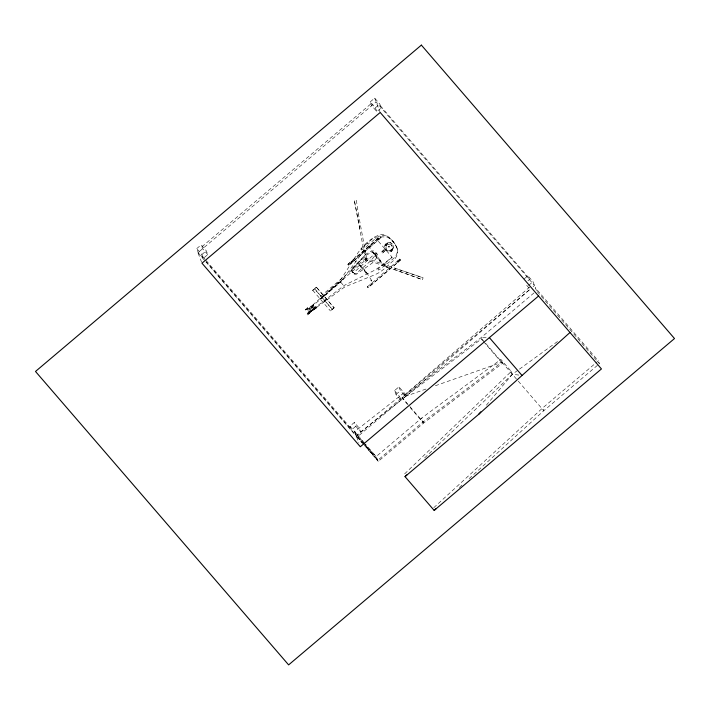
<?xml version="1.0" encoding="UTF-8"?>
<svg xmlns="http://www.w3.org/2000/svg" width="710" height="710" viewBox="0 0 710 710"><rect width="100%" height="100%" fill="white"/><g stroke="black" fill="none" stroke-linecap="round" stroke-linejoin="round"><path stroke-width="0.53" stroke-dasharray="3.55 2.66" d="M351.486 269.205L351.406 271.096L353.82 273.847L356.606 274.166L373.087 262.443L377.037 257.322L377.551 254.437L374.534 250.932L371.578 250.985L365.943 254.162L351.486 269.205L366.529 255.094L371.454 252.307L373.167 252.298L374.889 254.295L374.631 255.99L371.161 260.464L355.595 273.962L353.82 273.847M397.564 249.547L397.298 255.05L394.494 259.691L383.719 269.25A35.26 34.71 -21.1 0 1 373.762 275.205L344.785 286.92L311.379 311.14L309.311 308.752L309.107 308.22L340.081 280.654L357.245 253.949C362.748 245.394 370.975 237.708 380.675 234.46C388.982 234.318 395.31 243.024 397.476 249.361A12.647 6.816 55.4 0 0 386.835 237.025L381.607 236.856L376.983 239.394L366.209 248.944A35.26 34.71 -21.1 0 0 358.71 257.757L340.658 282.127L309.311 308.752M365.277 259.274L365.819 260.677L366.608 260.943L367.256 260.401L366.564 258.192L365.135 258.458L365.277 259.274L422.441 279.687L423.124 277.779L394.538 268.096M384.527 247.027L385.175 244.4L387.261 242.634L389.985 242.412L392.31 243.805L393.438 246.556L392.843 250.168L391.254 251.517L390.252 250.426L392.337 248.66L392.79 249.183L390.704 250.949L387.98 251.18L385.663 249.778L384.527 247.027L385.281 244.666L387.367 242.9L390.092 242.669L392.408 244.071M389.577 268.726L389.888 267.741L390.464 268.486L389.577 268.726C380.729 264.368 374.871 255.218 369.262 247.32L370.407 245.216L371.108 245.962L370.096 246.13L370.407 245.216M365.783 259.425L366.191 258.307L423.116 277.823M365.81 259.478L366.191 258.307M353.678 261.156L354.068 260.162L360.369 265.247L366.573 272.445L371.623 280.512L371.294 284.701L370.62 284.027L371.649 283.893M387.216 266.711L386.808 267.661L387.616 267.386M307.155 314.273L309.702 309.196L313.571 305.957L315.071 307.696L307.749 314.956L307.155 314.273L308.992 312.755L313.571 305.957M371.268 281.213L371.623 280.512L370.593 280.769M391.485 251.038L392.444 250.231M374.179 253.266L373.744 253.931L374.605 253.443M307.749 314.956L310.989 310.696L315.071 307.696M359.721 266.037L360.369 265.247L359.695 265.522M486.359 405.188L512.345 374.268L518.548 369.768M308.673 312.586L316.695 307.394L316.278 308.495L308.673 312.586L316.695 307.394M308.93 312.888L316.953 307.687M365.943 254.162L352.497 269.401L352.4 271.22L354.831 274.042M380.64 260.446L379.957 261.129L380.533 260.641M347.944 264.306L380.436 236.483L381.163 237.335L378.572 239.873L348.681 265.158L347.944 264.306L380.436 236.483M367.389 286.84L399.872 259.017L400.6 259.869L368.117 287.692L367.336 286.725L368.117 287.692M386.497 244.24C385.37 245.695 387.802 242.989 386.577 244.444M348.681 265.158L381.163 237.335M399.872 259.017L397.05 261.599L397.777 262.443L368.073 287.568M397.777 262.443L400.6 259.869M404.62 473.898L511.262 371.463L500.861 359.411L421.642 418.075L376.149 456.557L378.252 461.402L423.577 423.08L502.405 363.413L500.861 359.411M424.633 457.923L512.345 374.268L522.036 375.475M331.872 288.633L343.356 278.826L320.68 298.803L366.715 259.008L358.577 214.89M433.774 507.694L542.706 407.922L594.971 363.724M459.272 487.584L462.556 484.602M469.115 478.629L543.789 410.726L598.583 364.39M313.855 304.759L309.498 308.673L305.176 309.773L310.785 310.172L315.471 306.631L313.855 304.759L307.386 307.874L305.176 309.773M331.969 288.739L320.716 298.839L319.393 297.304L365.57 258.422L366.36 259.354M314.628 288.943C321.08 283.041 307.856 294.18 314.628 288.943L332.324 309.453L334.135 307.838L316.376 287.159M334.073 307.678L330.469 310.945L332.324 309.453M404.789 394.707L529.341 287.328L530.077 289.245L405.525 396.624L356.136 435.478L206.228 261.697M196.75 248.598L201.17 244.861L206.282 250.79L207.764 254.615L203.344 258.351L201.871 254.526L196.75 248.598L198.232 252.423L205.51 260.863M370.256 101.858L374.676 98.122L379.788 104.05L381.27 107.876L376.85 111.612L371.738 105.683L370.256 101.858L375.377 107.787L376.85 111.612M201.906 246.769L371.002 103.775M201.604 262.238L197.921 252.68L376.149 101.947L534.497 285.509L531.55 287.994M201.871 254.526L206.282 250.79M375.377 107.787L379.788 104.05M385.734 245.19L387.82 243.423L387.367 242.9L387.864 244.409L386.275 245.749L385.281 244.666L386.275 245.749M385.823 245.225L387.42 243.885M381.661 252.041C391.849 245.367 378.892 251.322 382.468 253.035L386.098 249.84L382.468 253.035M388.299 247.204L389.568 246.121M390.802 250.994L392.39 249.645L392.337 248.66M366.058 272.889L366.573 272.445L365.756 273.03M392.142 257.251L384.403 263.8L387.793 263.25L393.899 258.138A10.197 10.055 -31 0 0 397.218 248.642A23.235 22.906 -31 0 0 386.32 236.004A10.197 10.055 -31 0 0 376.389 237.832L370.283 242.944L366.892 243.494L374.623 236.954L392.142 257.251L375.776 269.658L344.217 285.447L311.175 310.616L311.379 311.14M355.825 426.257L351.406 429.994L349.932 426.169L354.352 422.432L359.074 427.917L360.556 431.742L355.825 426.257L354.352 422.432M524.22 278.861L527.903 275.755L533.024 281.684L536.52 290.763M394.52 390.598L399.641 396.535L401.114 400.36L395.994 394.423L394.52 390.598L398.94 386.87L404.052 392.799L405.525 396.624L400.413 390.695L398.94 386.87M527.912 280.823L529.376 279.58L527.903 275.755M395.994 394.423L400.413 390.695M528.604 285.42L533.024 281.684M404.052 392.799L354.663 431.653L358.843 442.933M205.873 261.901L356.26 436.242L530.077 289.245L524.965 283.308M363.52 444.327L357.201 437.005L402.526 398.674L481.353 339.016L482.756 340.64M534 292.902L480.892 337.809L402.073 397.502L407.433 404.372M435.363 385.743L501.943 362.215L423.124 421.909L377.809 460.24L364.878 445.836M595.814 363.014L598.344 360.875L535.438 287.958M519.436 369.129L558.468 340.836M305.477 310.11L307.856 308.424L315.471 306.631M351.219 261.449L352.151 261.307L351.832 262.265L351.219 261.449L354.068 260.162M426 389.044L402.073 397.502L423.124 421.909M369.262 247.32L370.3 247.098M366.555 258.733L365.375 258.955L354.414 200.779L356.402 200.486L358.594 214.961M352.559 272.569L353.571 272.764L352.55 272.569L353.571 272.764L375.732 253.008L377.409 254.952M486.19 337.694L480.892 337.809L485.099 342.69M366.316 259.31L367.105 259.585M394.148 269.267L422.441 279.651M391.21 244.861L389.595 244.054L387.101 244.87L385.894 247.186L386.693 249.645L389.027 250.816L391.521 250L392.728 247.683L391.21 244.861L392.177 245.988M388.166 246.201L389.701 247.124M385.557 249.521L387.882 250.914L390.606 250.692L392.692 248.926L393.438 246.556M364.292 444.061L356.136 435.478L354.663 431.653L362.828 441.744M365.029 444.842L376.149 456.557L365.401 444.105M356.26 436.242L362.011 442.641M380.533 105.968L528.639 277.663M537.248 291.606L599.426 363.68L598.344 360.875M485.8 343.507L543.789 410.726L542.706 407.922M483.457 341.457L502.405 363.413M392.39 249.645L392.843 250.168M380.161 236.616L380.888 237.468M399.597 259.15L400.325 260.002M390.252 250.426L391.254 251.517M377.844 239.021L378.572 239.873M397.28 261.564L398.017 262.407M377.605 239.066L378.341 239.909M374.88 253.754L377.179 256.425M347.9 264.191L348.628 265.034M340.658 282.127L344.785 286.92M316.438 287.328L334.135 307.838M314.521 288.668L332.218 309.178M312.711 290.266L330.469 310.945M410.238 407.62L423.577 423.08L421.642 418.075M309.107 308.22L311.175 310.616M307.386 307.874L307.856 308.424M308.992 312.755L309.675 313.554M207.764 254.615L202.643 248.686L201.17 244.861M349.932 426.169L364.692 443.271M202.607 256.434L205.492 259.789M206.22 260.623L350.669 428.077M364.221 445.135L378.252 461.402M197.921 252.68L205.154 261.058M506.904 253.523L507.898 254.686M363.511 442.578L377.809 460.24L356.757 435.833L357.201 437.005M511.262 371.463L512.345 374.268M374.676 98.122L380.214 112.464M354.414 200.779L360.059 229.756M365.668 259.86L365.819 260.677M387.82 243.423L387.864 244.409M366.644 273.616L358.985 264.936L360.245 265.291L366.484 272.525L366.644 273.616M361.097 249.299C360.352 252.795 373.708 241.329 366.218 244.089L361.097 249.299M378.013 268.912L378.244 270.057L379.806 269.454L386.311 264.218L383.728 264.386L378.013 268.912M312.835 309.817L312.737 310.368L312.835 309.817M323.778 295.83L320.228 299.07L323.778 295.83M326.804 299.345L323.023 302.309L326.804 299.345M381.341 261.404L380.054 261.04L373.824 253.816L373.655 252.494L381.341 261.404"/><path stroke-width="1.06" d="M538.553 296.026L360.325 446.75L201.977 263.197L380.214 112.464L601.45 368.943L434.165 510.41L405.028 476.632L478.629 414.383L480.741 411.871M405.028 476.632L407.096 474.653M434.165 510.41L436.295 508.475M478.629 414.383L570.006 332.484M489.367 337.614L522.036 375.475M421.376 45.112L35.5 371.454L288.624 664.888L674.5 338.546L421.376 45.112"/></g></svg>
